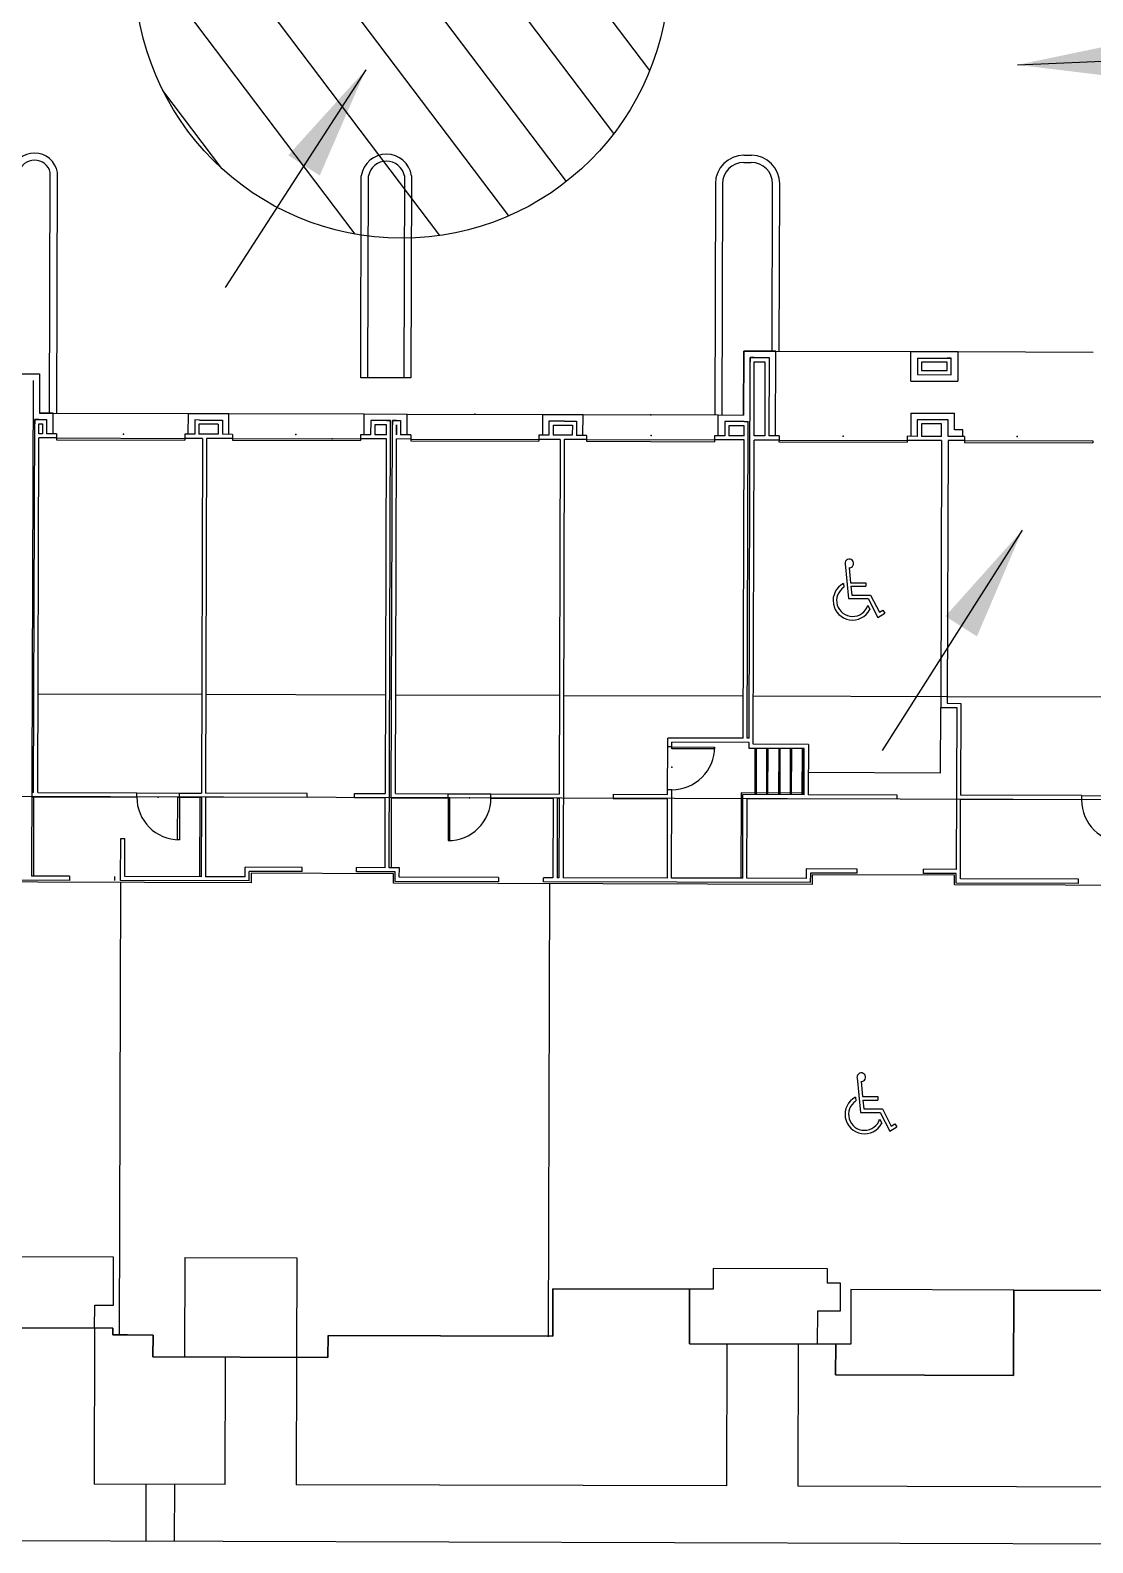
# Model space of a CAD drawing. Header units: feet. Extents: x 26064 to 27719, y 16802 to 28989.
# Drawn here: x 27266.1 to 27340.8, y 17463.2 to 17569.4 of the extents above; entities that cross this region are included whole.
import ezdxf

# ---------------------------------------------------------------- set-up
doc = ezdxf.new("R2010")
doc.units = ezdxf.units.FT
doc.header["$LTSCALE"] = 50
doc.header["$MEASUREMENT"] = 0
doc.header["$PDSIZE"] = -0.5
doc.linetypes.add('HIDDEN', pattern=[0.375, 0.25, -0.125])
for name, color, linetype in [('BUILDING-INTERIOR', 251, 'Continuous'), ('BUILDINGS', 5, 'Continuous'), ('CURB-B', 4, 'Continuous'), ('CURB-F', 32, 'Continuous'), ('FLUMES', 2, 'Continuous'), ('INLET PROTECTION', 1, 'HIDDEN'), ('SD-STRUCTURE', 6, 'Continuous'), ('SIDEWALK', 9, 'Continuous')]:
    doc.layers.add(name, color=color, linetype=linetype)
doc.styles.add('ls80', font='simplex', dxfattribs={"oblique": 15, "height": 4})
doc.dimstyles.new('dim', dxfattribs={"dimtxt": 0.18, "dimasz": 0.16, "dimexe": 0.0625, "dimexo": 0.0625, "dimgap": 0.03, "dimtad": 3, "dimdec": 4, "dimzin": 0, "dimdsep": 46, "dimtxsty": 'ls80', "dimcen": 0.09, "dimclrd": 256, "dimclre": 256, "dimclrt": 256, "dimaunit": 1, "dimadec": 4, "dimazin": 0, "dimtfac": 1, "dimtdec": 4, "dimtofl": 0, "dimtmove": 2, "dimatfit": 3, "dimfxl": 0, "dimtolj": 1, "dimtzin": 0, "dimlwd": -1, "dimlwe": -1, "dimarcsym": 0})

# ---------------------------------------------------------------- blocks, each defined once
blk = doc.blocks.new('HCSYMBOL')
at = {"layer": 'BUILDING-INTERIOR', "ltscale": 3}
for p, q in [((-6.3, 30.9, -0.7), (-3.3, 1.7, -0.7)), ((-2.9, 27.7, -0.7), (-1.7, 15.1, -0.7)), ((-7.7, 14.5, -0.7), (-7.3, 11.3, -0.7)), ((-1.7, 15.1, -0.7), (11.2, 15.1, -0.7)), ((11.2, 15.1, -0.7), (11.2, 12.1, -0.7)), ((-3.3, 1.7, -0.7), (13.3, 1.7, -0.7)), ((-1.4, 12.1, -0.7), (-0.6, 4.7, -0.7)), ((-1.4, 12.1, -0.7), (11.2, 12.1, -0.7)), ((-0.6, 4.7, -0.7), (15.1, 4.7, -0.7)), ((13.3, 1.7, -0.7), (21.4, -14.2, -0.7)), ((15.1, 4.7, -0.7), (22.6, -9.9, -0.7)), ((12.8, -4, -0.7), (14.6, -7.6, -0.7)), ((21.4, -14.2, -0.7), (27.2, -10.6, -0.7)), ((22.6, -9.9, -0.7), (25.6, -8.1, -0.7)), ((25.6, -8.1, -0.7), (27.2, -10.6, -0.7))]:
    blk.add_line(p, q, dxfattribs=at)
for centre, radius, start, end in [((-2.7, 31.3, -0.7), 3.64, 264.2917, 185.7083), ((-2.7, 31.3, -0.7), 3.64, 264.2917, 185.7083), ((0, 0, -0.7), 16.4, 117.7581, 332.5132), ((0, 0, -0.7), 13.4, 123.044, 342.5456)]:
    blk.add_arc(centre, radius, start, end, dxfattribs=at)

msp = doc.modelspace()

# ---------------------------------------------------------------- hatches: boundary and pattern name
at = {"layer": 'INLET PROTECTION', "linetype": 'Continuous'}
h = msp.add_hatch(dxfattribs=at)
h.set_pattern_fill('ANSI31', scale=37.499998, angle=262.0889784, style=0)
h.set_pattern_definition([(307.088978, (51403.223, -5691.1655), (3.7392183, 2.82681806), [])])
edge = h.paths.add_edge_path()
edge.add_arc((27292.23454, 17573.56066), 18.75, 0, 360)

# ---------------------------------------------------------------- linework, layer by layer
at = {"layer": 'BUILDING-INTERIOR', "color": 7, "ltscale": 12}
for p, q in [((27316.24134, 17546.89255), (27316.22821, 17542.39428)), ((27318.49002, 17546.88599), (27316.24134, 17546.89255)), ((27316.62014, 17519.69348), (27316.69816, 17546.43319)), ((27316.69816, 17546.43319), (27316.69731, 17546.14163)), ((27316.98971, 17546.43234), (27316.69816, 17546.43319)), ((27316.69816, 17546.43319), (27318.03053, 17546.4293)), ((27318.03053, 17546.4293), (27318.01448, 17540.93141)), ((27318.47264, 17540.92996), (27318.49002, 17546.88599)), ((27327.9803, 17544.77574), (27327.98637, 17546.85827)), ((27327.98637, 17546.85827), (27331.27722, 17546.84867)), ((27328.4432, 17546.39891), (27328.43979, 17545.23269)), ((27328.4432, 17546.39891), (27330.81773, 17546.392)), ((27330.81773, 17546.392), (27330.52617, 17546.39285)), ((27330.81432, 17545.22578), (27330.81773, 17546.392)), ((27331.27722, 17546.84868), (27331.27114, 17544.76614)), ((27265.04754, 17545.29272), (27266.79689, 17545.28761)), ((27266.79689, 17545.28761), (27266.78887, 17542.53857)), ((27316.97368, 17540.93445), (27316.98886, 17546.14078)), ((27316.98886, 17546.14078), (27317.73814, 17546.13859)), ((27317.73814, 17546.13859), (27317.72294, 17540.93226)), ((27328.43979, 17545.23269), (27330.81432, 17545.22578)), ((27328.7339, 17546.1065), (27328.7322, 17545.52339)), ((27328.7322, 17545.52339), (27330.52362, 17545.51819)), ((27330.52532, 17546.1013), (27328.7339, 17546.1065)), ((27330.52362, 17545.51819), (27330.52532, 17546.1013)), ((27330.81688, 17546.10044), (27330.81688, 17546.10044)), ((27266.33742, 17544.83079), (27266.23581, 17510.01086)), ((27327.9803, 17544.77574), (27331.27114, 17544.76614)), ((27266.3779, 17515.88324), (27266.45435, 17542.0815)), ((27266.45435, 17542.0815), (27266.4535, 17541.78994)), ((27266.7459, 17542.08065), (27266.45435, 17542.0815)), ((27266.45435, 17542.0815), (27267.28734, 17542.07907)), ((27267.74683, 17542.53578), (27266.78887, 17542.53857)), ((27267.28734, 17542.07907), (27267.28442, 17541.07945)), ((27267.74258, 17541.07802), (27267.74683, 17542.53578)), ((27277.23893, 17541.0503), (27277.24319, 17542.50806)), ((27277.24319, 17542.50806), (27280.09626, 17542.49973)), ((27277.7, 17542.04868), (27277.69708, 17541.04906)), ((27278.0332, 17542.04771), (27277.7, 17542.04868)), ((27278.0332, 17542.04771), (27278.53302, 17542.04625)), ((27278.53302, 17542.04625), (27279.63677, 17542.04303)), ((27279.63677, 17542.04303), (27279.63386, 17541.04341)), ((27280.09201, 17541.04198), (27280.09626, 17542.49973)), ((27289.58836, 17541.01426), (27289.59261, 17542.47202)), ((27289.59261, 17542.47202), (27292.61229, 17542.4632)), ((27292.60803, 17541.00545), (27292.61229, 17542.4632)), ((27302.10864, 17542.43549), (27302.10438, 17540.97773)), ((27302.10864, 17542.43549), (27304.96171, 17542.42716)), ((27304.95746, 17540.9694), (27304.96171, 17542.42716)), ((27314.45381, 17540.94169), (27314.45806, 17542.39944)), ((27314.45806, 17542.39944), (27316.22821, 17542.39428)), ((27327.97373, 17542.52662), (27327.96899, 17540.90225)), ((27327.97373, 17542.52662), (27331.05636, 17542.51762)), ((27328.43055, 17542.06728), (27328.42715, 17540.90103)), ((27330.59687, 17542.06095), (27328.43055, 17542.06728)), ((27330.59346, 17540.89472), (27330.59687, 17542.06095)), ((27331.05296, 17541.35141), (27331.05636, 17542.51762)), ((27266.74298, 17541.08103), (27266.74505, 17541.7891)), ((27266.99286, 17541.0803), (27266.74298, 17541.08103)), ((27266.74505, 17541.7891), (27266.99493, 17541.78836)), ((27266.99493, 17541.78836), (27266.99286, 17541.0803)), ((27267.99186, 17541.07739), (27267.28442, 17541.07945)), ((27267.99186, 17541.07739), (27267.99101, 17540.78583)), ((27276.9884, 17541.05113), (27276.98755, 17540.75957)), ((27277.69708, 17541.04906), (27276.9884, 17541.05113)), ((27277.9907, 17541.75627), (27277.98863, 17541.04821)), ((27279.3423, 17541.04426), (27277.98863, 17541.04821)), ((27279.34436, 17541.75232), (27277.9907, 17541.75627)), ((27279.34436, 17541.75232), (27279.3423, 17541.04426)), ((27280.34132, 17541.04134), (27279.63386, 17541.04341)), ((27280.34132, 17541.04134), (27280.34047, 17540.74979)), ((27289.33787, 17541.01511), (27289.33701, 17540.72355)), ((27290.04652, 17541.01304), (27289.33787, 17541.01511)), ((27290.04943, 17542.01264), (27290.04652, 17541.01304)), ((27291.44475, 17542.00858), (27290.04943, 17542.01264)), ((27290.34014, 17541.72025), (27290.33807, 17541.01219)), ((27291.15027, 17541.00982), (27290.33807, 17541.01219)), ((27291.15234, 17541.71788), (27290.34014, 17541.72025)), ((27291.15027, 17541.00982), (27291.15234, 17541.71788)), ((27291.15319, 17542.00943), (27291.44475, 17542.00858)), ((27291.3531, 17510.60397), (27291.44475, 17542.00858)), ((27291.4924, 17515.5184), (27291.56969, 17542.00822)), ((27291.56969, 17542.00822), (27291.56884, 17541.71666)), ((27291.86125, 17542.00737), (27291.56969, 17542.00822)), ((27291.56969, 17542.00822), (27292.15274, 17542.00652)), ((27291.86034, 17541.71581), (27291.85827, 17541.00775)), ((27291.85833, 17541.00775), (27291.8604, 17541.7158)), ((27292.15274, 17542.00652), (27292.14982, 17541.0069)), ((27292.85794, 17541.00483), (27292.14982, 17541.0069)), ((27292.85794, 17541.00483), (27292.85708, 17540.71328)), ((27301.85448, 17540.97858), (27301.85363, 17540.68702)), ((27302.56254, 17540.97651), (27301.85448, 17540.97858)), ((27302.56546, 17541.97613), (27302.56254, 17540.97651)), ((27303.35684, 17541.97382), (27302.56546, 17541.97613)), ((27302.85616, 17541.68372), (27302.85409, 17540.97566)), ((27304.20774, 17540.97171), (27302.85409, 17540.97566)), ((27302.85616, 17541.68372), (27304.20981, 17541.67977)), ((27303.64839, 17541.97297), (27303.35684, 17541.97382)), ((27303.64839, 17541.97297), (27304.50222, 17541.97047)), ((27304.20981, 17541.67977), (27304.20774, 17540.97171)), ((27304.50222, 17541.97047), (27304.49929, 17540.97086)), ((27305.20736, 17540.96879), (27304.49929, 17540.97086)), ((27305.20736, 17540.96879), (27305.20651, 17540.67724)), ((27314.91488, 17541.94008), (27314.91196, 17540.94047)), ((27316.26853, 17541.93613), (27314.91488, 17541.94008)), ((27315.20558, 17541.64768), (27315.20352, 17540.93962)), ((27316.26768, 17541.64458), (27315.20558, 17541.64768)), ((27316.26561, 17540.93652), (27316.26768, 17541.64458)), ((27316.26853, 17541.93613), (27316.56009, 17541.93528)), ((27316.49518, 17519.69384), (27316.56009, 17541.93528)), ((27328.72126, 17541.77487), (27328.7187, 17540.90018)), ((27330.13786, 17541.77074), (27328.72126, 17541.77487)), ((27330.1353, 17540.89605), (27330.13786, 17541.77074)), ((27331.63603, 17541.3497), (27331.05296, 17541.35141)), ((27331.63469, 17540.89155), (27331.63603, 17541.3497)), ((27266.66945, 17515.88239), (27266.74213, 17540.78947)), ((27267.99101, 17540.78583), (27266.74211, 17540.78948)), ((27267.99101, 17540.78583), (27267.99064, 17540.66088)), ((27267.99064, 17540.66088), (27276.98719, 17540.63462)), ((27267.99101, 17540.78583), (27276.98755, 17540.75957)), ((27276.98755, 17540.75957), (27276.98719, 17540.63462)), ((27278.2377, 17540.75592), (27276.98755, 17540.75957)), ((27278.2377, 17540.75592), (27278.16503, 17515.84885)), ((27278.52925, 17540.75507), (27278.45658, 17515.848)), ((27280.34047, 17540.74979), (27278.52925, 17540.75507)), ((27280.34047, 17540.74979), (27280.34011, 17540.62484)), ((27280.34011, 17540.62484), (27289.33665, 17540.5986)), ((27280.34047, 17540.74979), (27289.33701, 17540.72355)), ((27289.33701, 17540.72355), (27289.33665, 17540.5986)), ((27291.1494, 17540.71826), (27289.33701, 17540.72355)), ((27291.07674, 17515.81117), (27291.14942, 17540.71826)), ((27291.78482, 17515.8091), (27291.85748, 17540.7162)), ((27292.85708, 17540.71328), (27291.85748, 17540.7162)), ((27292.85708, 17540.71328), (27292.85672, 17540.58833)), ((27292.85672, 17540.58833), (27301.85326, 17540.56207)), ((27292.85708, 17540.71328), (27301.85363, 17540.68702)), ((27301.85363, 17540.68702), (27301.85326, 17540.56207)), ((27303.35307, 17540.68265), (27301.85363, 17540.68702)), ((27303.35307, 17540.68265), (27303.28039, 17515.77555)), ((27303.64463, 17540.6818), (27303.5548, 17509.90196)), ((27305.20651, 17540.67724), (27303.64463, 17540.6818)), ((27305.20651, 17540.67724), (27305.20614, 17540.55228)), ((27305.20614, 17540.55228), (27314.20269, 17540.52603)), ((27305.20651, 17540.67724), (27314.20305, 17540.65098)), ((27314.20305, 17540.65098), (27314.20269, 17540.52603)), ((27314.2039, 17540.94253), (27314.20305, 17540.65098)), ((27316.26476, 17540.64496), (27314.20305, 17540.65098)), ((27314.91196, 17540.94047), (27314.2039, 17540.94253)), ((27316.26561, 17540.93652), (27315.20352, 17540.93962)), ((27316.20363, 17519.6947), (27316.26476, 17540.64496)), ((27316.91048, 17519.27612), (27316.97283, 17540.6429)), ((27318.72215, 17540.63779), (27316.97283, 17540.6429)), ((27317.72294, 17540.93226), (27316.97368, 17540.93445)), ((27318.723, 17540.92934), (27318.01448, 17540.93141)), ((27318.72215, 17540.63779), (27318.72179, 17540.51284)), ((27318.72179, 17540.51284), (27327.71833, 17540.48658)), ((27318.723, 17540.92934), (27318.72215, 17540.63779)), ((27318.72215, 17540.63779), (27327.71869, 17540.61153)), ((27327.71869, 17540.61153), (27327.71833, 17540.48658)), ((27327.71955, 17540.90309), (27327.71869, 17540.61153)), ((27330.13445, 17540.6045), (27327.71869, 17540.61153)), ((27328.42715, 17540.90103), (27327.71955, 17540.90309)), ((27330.1353, 17540.89605), (27328.7187, 17540.90018)), ((27330.13445, 17540.60448), (27330.07976, 17521.86171)), ((27330.59261, 17540.60317), (27330.53877, 17522.15192)), ((27331.7588, 17540.59976), (27330.59261, 17540.60317)), ((27331.75965, 17540.89132), (27330.59346, 17540.89471)), ((27331.7588, 17540.59976), (27331.75843, 17540.47481)), ((27331.75843, 17540.47481), (27340.75497, 17540.44855)), ((27331.75965, 17540.89132), (27331.7588, 17540.59976)), ((27331.7588, 17540.59976), (27340.75534, 17540.5735)), ((27340.75534, 17540.5735), (27340.75497, 17540.44855)), ((27278.18519, 17522.76284), (27266.68962, 17522.79639)), ((27291.09691, 17522.72518), (27278.47675, 17522.76199)), ((27303.30056, 17522.68956), (27291.80497, 17522.72311)), ((27316.21226, 17522.65188), (27303.59211, 17522.68871)), ((27330.58178, 17522.60996), (27316.92032, 17522.64981)), ((27330.06639, 17517.28012), (27330.07976, 17521.86171)), ((27330.07976, 17521.86171), (27331.20432, 17521.85842)), ((27330.53877, 17522.15192), (27331.49672, 17522.14913)), ((27343.32684, 17522.57276), (27330.54011, 17522.61006)), ((27331.20432, 17521.85842), (27331.17113, 17510.4878)), ((27331.49672, 17522.14913), (27331.47788, 17515.69328)), ((27310.90343, 17516.08651), (27310.91218, 17519.08536)), ((27310.91218, 17519.08536), (27310.914, 17519.71014)), ((27311.20374, 17519.08451), (27310.91218, 17519.08536)), ((27316.20363, 17519.6947), (27310.914, 17519.71014)), ((27311.20337, 17518.95956), (27311.20374, 17519.08451)), ((27314.20222, 17518.9508), (27311.20337, 17518.95956)), ((27311.20374, 17519.08451), (27311.2047, 17519.41773)), ((27311.20374, 17519.08451), (27314.20258, 17519.07576)), ((27316.61928, 17519.40193), (27311.2047, 17519.41773)), ((27314.20258, 17519.07576), (27314.20222, 17518.9508)), ((27316.62014, 17519.69348), (27316.49518, 17519.69385)), ((27316.61808, 17518.98542), (27316.61928, 17519.40193)), ((27320.49159, 17518.97411), (27316.61808, 17518.98542)), ((27320.784, 17519.26482), (27316.91048, 17519.27612)), ((27317.03459, 17518.9842), (27317.0251, 17515.73545)), ((27317.85812, 17515.73302), (27317.8676, 17518.98177)), ((27318.70061, 17518.97934), (27318.69113, 17515.73059)), ((27319.52414, 17515.72816), (27319.53363, 17518.97691)), ((27320.35716, 17515.72573), (27320.36664, 17518.97448)), ((27320.48211, 17515.72535), (27320.49159, 17518.97411)), ((27320.784, 17519.26482), (27320.77366, 17515.7245)), ((27320.77828, 17517.30722), (27330.06639, 17517.28012)), ((27356.50907, 17515.32868), (27195.1544, 17515.79952)), ((27266.2521, 17515.59205), (27273.62426, 17515.57054)), ((27266.3779, 17515.88324), (27266.25295, 17515.88361)), ((27266.37706, 17515.59169), (27266.36078, 17510.01049)), ((27266.66945, 17515.88239), (27273.62511, 17515.86209)), ((27273.62426, 17515.57054), (27273.62511, 17515.86209)), ((27273.62511, 17515.86209), (27276.62396, 17515.85334)), ((27276.4894, 17512.56331), (27276.49815, 17515.56215)), ((27276.49815, 17515.56215), (27276.62311, 17515.56179)), ((27276.62311, 17515.56179), (27276.61435, 17512.56294)), ((27276.62311, 17515.56179), (27276.62396, 17515.85334)), ((27276.62311, 17515.56179), (27278.16417, 17515.55729)), ((27276.62396, 17515.85334), (27278.16503, 17515.84885)), ((27278.0392, 17515.55766), (27278.02291, 17509.97647)), ((27278.16417, 17515.55729), (27278.14789, 17509.97611)), ((27278.45573, 17515.55644), (27278.43944, 17509.97526)), ((27285.57801, 17515.53566), (27278.45573, 17515.55644)), ((27285.57886, 17515.82721), (27278.45658, 17515.848)), ((27285.57801, 17515.53566), (27285.57886, 17515.82721)), ((27288.91006, 17515.52593), (27288.91091, 17515.81749)), ((27288.91006, 17515.52593), (27291.07589, 17515.51961)), ((27288.91091, 17515.81749), (27291.07674, 17515.81117)), ((27291.06155, 17510.60483), (27291.07589, 17515.51961)), ((27291.49241, 17515.51839), (27291.47808, 17510.60361)), ((27291.4924, 17515.5184), (27295.49086, 17515.50673)), ((27291.78482, 17515.8091), (27295.49171, 17515.79828)), ((27295.49086, 17515.50673), (27295.48211, 17512.50788)), ((27295.49086, 17515.50673), (27295.49171, 17515.79828)), ((27295.61582, 17515.50636), (27295.49086, 17515.50673)), ((27295.49171, 17515.79828), (27298.49056, 17515.78953)), ((27295.60706, 17512.50752), (27295.61582, 17515.50636)), ((27298.48971, 17515.49797), (27298.49056, 17515.78953)), ((27298.48971, 17515.49797), (27302.86304, 17515.48521)), ((27298.49056, 17515.78953), (27303.2804, 17515.77555)), ((27302.86304, 17515.48521), (27302.84675, 17509.90403)), ((27303.15459, 17515.48436), (27303.13831, 17509.90318)), ((27303.15459, 17515.48436), (27303.27955, 17515.484)), ((27303.27955, 17515.484), (27303.26326, 17509.90281)), ((27307.0706, 17515.76449), (27307.06975, 17515.47293)), ((27307.0706, 17515.76449), (27310.90246, 17515.75331)), ((27310.90246, 17515.75331), (27310.90343, 17516.08651)), ((27311.19498, 17516.08566), (27310.90343, 17516.08651)), ((27311.17687, 17509.87971), (27311.19498, 17516.08566)), ((27316.06748, 17515.86319), (27316.04998, 17509.86549)), ((27320.3575, 17515.85066), (27316.06748, 17515.86319)), ((27316.17495, 17509.86513), (27316.19209, 17515.73787)), ((27320.48211, 17515.72535), (27316.19209, 17515.73787)), ((27327.02126, 17515.70628), (27320.77366, 17515.7245)), ((27327.02041, 17515.41472), (27327.02126, 17515.70628)), ((27339.97462, 17515.66848), (27331.47788, 17515.69328)), ((27339.97462, 17515.66848), (27339.97377, 17515.37692)), ((27339.97462, 17515.66848), (27342.97346, 17515.65973)), ((27307.06975, 17515.47293), (27310.90161, 17515.46175)), ((27310.88532, 17509.88056), (27310.90161, 17515.46175)), ((27316.46651, 17509.86428), (27316.48279, 17515.44546)), ((27327.02041, 17515.41472), (27316.48279, 17515.44546)), ((27331.46074, 17509.82053), (27331.47705, 17515.40172)), ((27339.97377, 17515.37692), (27331.47705, 17515.40172)), ((27272.48258, 17509.70107), (27272.49121, 17512.6583)), ((27272.49121, 17512.6583), (27272.78277, 17512.65745)), ((27272.77499, 17509.99177), (27272.78277, 17512.65745)), ((27276.61435, 17512.56294), (27276.4894, 17512.56331)), ((27295.48211, 17512.50788), (27295.60706, 17512.50752)), ((27281.23006, 17509.9671), (27281.232, 17510.63351)), ((27285.23045, 17510.62184), (27281.232, 17510.63351)), ((27281.52076, 17509.6747), (27281.52271, 17510.34111)), ((27285.2296, 17510.33029), (27281.52271, 17510.34111)), ((27285.2296, 17510.33029), (27285.23045, 17510.62184)), ((27289.06147, 17510.31911), (27289.06232, 17510.61066)), ((27291.76876, 17510.3112), (27289.06147, 17510.31911)), ((27291.06155, 17510.60483), (27289.06232, 17510.61066)), ((27292.06118, 17510.60191), (27291.3531, 17510.60397)), ((27291.7668, 17509.64481), (27291.76875, 17510.31121)), ((27291.76768, 17509.93635), (27291.76877, 17510.3112)), ((27292.05923, 17509.9355), (27292.06118, 17510.60191)), ((27320.63352, 17510.51853), (27320.63157, 17509.85212)), ((27324.21547, 17510.50808), (27320.63352, 17510.51853)), ((27320.92422, 17510.22612), (27320.92227, 17509.55972)), ((27324.21462, 17510.21652), (27320.92422, 17510.22612)), ((27324.21462, 17510.21652), (27324.21547, 17510.50808)), ((27328.8795, 17510.20291), (27328.88035, 17510.49446)), ((27331.17028, 17510.19624), (27328.8795, 17510.20291)), ((27331.17113, 17510.4878), (27328.88035, 17510.49446)), ((27331.16834, 17509.52982), (27331.17028, 17510.19624)), ((27268.9006, 17509.71152), (27259.2793, 17509.7396)), ((27268.90145, 17510.00308), (27266.23581, 17510.01086)), ((27268.90145, 17510.00308), (27268.9006, 17509.71152)), ((27272.06693, 17509.99384), (27272.06607, 17509.70228)), ((27272.48222, 17509.57616), (27272.38946, 17477.79667)), ((27281.52076, 17509.6747), (27272.48258, 17509.70107)), ((27278.14789, 17509.97611), (27272.77499, 17509.99177)), ((27281.23006, 17509.9671), (27278.43944, 17509.97526)), ((27299.01405, 17509.62366), (27291.7668, 17509.64481)), ((27299.0149, 17509.9152), (27292.05923, 17509.9355)), ((27299.0149, 17509.9152), (27299.01405, 17509.62366)), ((27302.17948, 17509.61442), (27302.18033, 17509.90597)), ((27320.92227, 17509.55972), (27302.17948, 17509.61442)), ((27302.84675, 17509.90403), (27302.18033, 17509.90597)), ((27302.59563, 17509.48829), (27302.50276, 17477.66713)), ((27303.26326, 17509.90281), (27303.13831, 17509.90318)), ((27310.88532, 17509.88056), (27303.55481, 17509.90196)), ((27316.17495, 17509.86513), (27311.17687, 17509.87971)), ((27320.63157, 17509.85212), (27316.46651, 17509.86428)), ((27339.74839, 17509.50479), (27331.16834, 17509.52982)), ((27339.74924, 17509.79634), (27331.46074, 17509.82053)), ((27339.74839, 17509.50479), (27339.74924, 17509.79634)), ((27271.98888, 17483.25415), (27264.99157, 17483.27457)), ((27271.97904, 17479.88044), (27271.98888, 17483.25415)), ((27276.98696, 17483.23957), (27276.96654, 17476.24227)), ((27276.98696, 17483.23957), (27284.85894, 17483.2166)), ((27284.85894, 17483.2166), (27284.83851, 17476.21929)), ((27314.09574, 17482.46486), (27314.09149, 17481.00709)), ((27322.13432, 17482.4414), (27314.09574, 17482.46486)), ((27322.1314, 17481.44178), (27322.13432, 17482.4414)), ((27302.84581, 17481.03991), (27302.83608, 17477.70785)), ((27314.09149, 17481.00709), (27312.44628, 17481.01189)), ((27323.04772, 17481.43911), (27322.1314, 17481.44178)), ((27323.042, 17479.48153), (27323.04772, 17481.43911)), ((27323.77527, 17480.97882), (27323.76408, 17477.14696)), ((27335.20836, 17480.94546), (27323.77527, 17480.97882)), ((27270.66236, 17478.28072), (27270.66704, 17479.88427)), ((27270.66704, 17479.88427), (27271.97904, 17479.88044)), ((27321.43164, 17477.15377), (27321.43845, 17479.48621)), ((27321.43845, 17479.48621), (27323.042, 17479.48153)), ((27271.93271, 17478.27702), (27271.93131, 17477.79805)), ((27272.98125, 17477.79498), (27271.93131, 17477.79805)), ((27302.83608, 17477.70785), (27301.78615, 17477.71092)), ((27323.76408, 17477.14696), (27322.70199, 17477.15006))]:
    msp.add_line(p, q, dxfattribs=at)
at = {"layer": 'BUILDING-INTERIOR', "color": 7, "ltscale": 6}
for p, q in [((27267.99064, 17540.66088), (27267.99064, 17540.66088)), ((27267.99064, 17540.66088), (27276.98719, 17540.63462)), ((27276.98719, 17540.63462), (27276.98719, 17540.63462)), ((27280.34011, 17540.62484), (27280.34011, 17540.62484)), ((27280.34011, 17540.62484), (27289.33665, 17540.5986)), ((27289.33665, 17540.5986), (27289.33665, 17540.5986)), ((27292.85672, 17540.58833), (27292.85672, 17540.58833)), ((27292.85672, 17540.58833), (27301.85326, 17540.56207)), ((27301.85326, 17540.56207), (27301.85326, 17540.56207)), ((27305.20614, 17540.55228), (27305.20614, 17540.55228)), ((27305.20614, 17540.55228), (27314.20269, 17540.52603)), ((27314.20269, 17540.52603), (27314.20269, 17540.52603)), ((27318.72179, 17540.51284), (27318.72179, 17540.51284)), ((27318.72179, 17540.51284), (27327.71833, 17540.48658)), ((27327.71833, 17540.48658), (27327.71833, 17540.48658)), ((27331.75843, 17540.47481), (27331.75843, 17540.47481)), ((27331.75843, 17540.47481), (27340.75497, 17540.44855)), ((27340.75497, 17540.44855), (27340.75497, 17540.44855))]:
    msp.add_line(p, q, dxfattribs=at)
at = {"layer": 'BUILDING-INTERIOR', "color": 7, "ltscale": 4}
for p, q in [((27317.11789, 17518.98396), (27317.10841, 17515.73521)), ((27317.94142, 17515.73278), (27317.9509, 17518.98153)), ((27318.78391, 17518.9791), (27318.77443, 17515.73035)), ((27319.60744, 17515.72792), (27319.61693, 17518.97667)), ((27320.44046, 17515.72548), (27320.44994, 17518.97424))]:
    msp.add_line(p, q, dxfattribs=at)
at = {"layer": 'BUILDING-INTERIOR', "color": 7, "ltscale": 12}
for points in [[(27346.57873, 17509.35991), (27331.04303, 17509.40526), (27331.04497, 17510.07167), (27321.04882, 17510.10084), (27321.04687, 17509.43443), (27291.64152, 17509.52024), (27291.64346, 17510.18665), (27281.64731, 17510.21583), (27281.64536, 17509.54942), (27259.15401, 17509.61505)], [(27265.102, 17478.29695), (27271.93271, 17478.27702), (27271.93131, 17477.79805), (27274.76356, 17477.78978), (27274.75906, 17476.2487), (27287.046, 17476.21285), (27287.05049, 17477.75392), (27302.83608, 17477.70785), (27302.84581, 17481.03991), (27312.44628, 17481.01189), (27312.4351, 17477.18002), (27322.70199, 17477.15006), (27322.69567, 17474.98423), (27335.19085, 17474.94776), (27335.20836, 17480.94546), (27345.57931, 17480.91573)]]:
    msp.add_lwpolyline(points, dxfattribs=at)
for centre, start, end in [((27311.20374, 17519.08451), 269.8327778, 359.8327778), ((27276.62311, 17515.56179), 179.8327778, 269.8326778), ((27295.49086, 17515.50673), 269.8327778, 359.8327778), ((27342.97261, 17515.36817), 179.8327778, 269.8327778)]:
    msp.add_arc(centre, 2.99886, start, end, dxfattribs=at)
for p in [(27297.36046, 17542.44935, 1), (27309.70989, 17542.4133, 1), (27272.69844, 17541.06369, 1), (27284.79798, 17541.02838, 1), (27287.33823, 17540.72927, 1), (27309.74727, 17540.95557, 1), (27323.22132, 17540.91625, 1), (27335.44525, 17540.88057, 1), (27311.19962, 17517.66842, 1), (27275.1237, 17515.56621, 1), (27296.99031, 17515.50238, 1)]:
    msp.add_point(p, dxfattribs=at)
at = {"layer": 'BUILDINGS', "color": 7, "flags": 128}
for points in [[(27265.04754, 17545.29272), (27266.79689, 17545.28761), (27266.78887, 17542.53857), (27267.74683, 17542.53578), (27277.24319, 17542.50806), (27280.09626, 17542.49973), (27289.59261, 17542.47202), (27292.61229, 17542.4632), (27302.10864, 17542.43549), (27304.96171, 17542.42716), (27314.45806, 17542.39944), (27316.22821, 17542.39428), (27316.24134, 17546.89255), (27318.49002, 17546.88599), (27327.98637, 17546.85827), (27331.27722, 17546.84868), (27340.77357, 17546.82096)], [(27345.57931, 17480.91573), (27335.20836, 17480.94546), (27335.19085, 17474.94776), (27322.69567, 17474.98423), (27322.70199, 17477.15006), (27312.4351, 17477.18002), (27312.44628, 17481.01189), (27302.84581, 17481.03991), (27302.83608, 17477.70785), (27287.05049, 17477.75392), (27287.046, 17476.21285), (27274.75906, 17476.2487), (27274.76356, 17477.78978), (27271.93131, 17477.79805), (27271.93271, 17478.27702), (27265.102, 17478.29695)]]:
    msp.add_lwpolyline(points, dxfattribs=at)
at = {"layer": 'CURB-B', "color": 7, "flags": 128}
for points in [[(27267.54541, 17559.42601, 0.787198031), (27265.33895, 17559.43245)], [(27292.41104, 17559.20019, 0.811757627), (27289.89095, 17559.20165)], [(27316.25993, 17560.1375, 0.414213562), (27314.75556, 17558.64188)], [(27318.27467, 17558.63161, 0.414213562), (27316.77905, 17560.13598)]]:
    msp.add_lwpolyline(points, format="xyb", dxfattribs=at)
for points in [[(27316.25993, 17560.1375), (27316.77905, 17560.13598)], [(27267.49612, 17542.53651), (27267.54541, 17559.42601)], [(27289.84953, 17545.01212), (27289.89095, 17559.20165)], [(27292.41104, 17559.20019), (27292.36961, 17545.00477)], [(27314.75556, 17558.64188), (27314.70815, 17542.39871)], [(27318.24039, 17546.88672), (27318.27467, 17558.63161)], [(27292.86961, 17545.00331), (27289.34954, 17545.01358)]]:
    msp.add_lwpolyline(points, dxfattribs=at)
at = {"layer": 'CURB-F', "color": 7}
for p, q in [((27316.26139, 17560.6375), (27316.78051, 17560.63598)), ((27267.99611, 17542.53505), (27268.04541, 17559.42455)), ((27289.34954, 17545.01358), (27289.39094, 17559.20165)), ((27292.91104, 17559.20019), (27292.86961, 17545.00331)), ((27314.25556, 17558.64334), (27314.20816, 17542.40017)), ((27318.74039, 17546.88526), (27318.77467, 17558.63015))]:
    msp.add_line(p, q, dxfattribs=at)
for centre, radius, start, end in [((27266.44142, 17559.16868), 1.62427, 9.0636151, 170.6019404), ((27291.15088, 17558.94081), 1.77916, 8.3829177, 171.5695389), ((27316.25556, 17558.63751), 2, 89.8327778, 179.8327778), ((27316.77467, 17558.63599), 2, 359.8327778, 89.8327778)]:
    msp.add_arc(centre, radius, start, end, dxfattribs=at)
at = {"layer": 'FLUMES', "color": 7}
for p, q in [((27274.26874, 17467.30686), (27274.25706, 17463.30688)), ((27276.26873, 17467.30103), (27276.25705, 17463.30104))]:
    msp.add_line(p, q, dxfattribs=at)
at = {"layer": 'INLET PROTECTION', "color": 7, "linetype": 'Continuous'}
msp.add_circle((27292.23454, 17573.56066), 18.75, dxfattribs=at)
at = {"layer": 'SIDEWALK', "color": 7}
for p, q in [((27270.66236, 17478.28072), (27270.63037, 17467.31748)), ((27279.83854, 17476.23388), (27279.81243, 17467.29068)), ((27284.83851, 17476.21929), (27284.81241, 17467.27609)), ((27315.06856, 17477.17234), (27315.03942, 17467.18787)), ((27320.06854, 17477.15775), (27320.03939, 17467.17328)), ((27279.81243, 17467.29068), (27270.63037, 17467.31748)), ((27315.03942, 17467.18787), (27284.81241, 17467.27609)), ((27347.60068, 17467.09284), (27320.03939, 17467.17328)), ((27373.07932, 17463.01846), (27151.58404, 17463.66491))]:
    msp.add_line(p, q, dxfattribs=at)

# ---------------------------------------------------------------- block references
at = {"layer": 'BUILDING-INTERIOR', "color": 7, "ltscale": 0.03125, "xscale": 0.08330166900123004, "yscale": 0.08330166900123004}
for p in [(27323.887, 17529.36655, -0.76764), (27324.72609, 17493.28561, -0.76764)]:
    msp.add_blockref('HCSYMBOL', p, dxfattribs=at)

# ---------------------------------------------------------------- leaders
at = {"layer": 'SD-STRUCTURE', "color": 7}
for points in [[(27335.46472, 17566.98882), (27353.57909, 17567.7579)], [(27289.69893, 17566.64867), (27279.82922, 17551.34509)], [(27335.80947, 17534.30722), (27325.96899, 17518.84124)]]:
    msp.add_leader(points, dimstyle='dim', override={"dimscale": 50, "dimgap": 0.03, "dimtad": 0, "dimpost": "'"}, dxfattribs=at)

doc.saveas('drawing.dxf')
